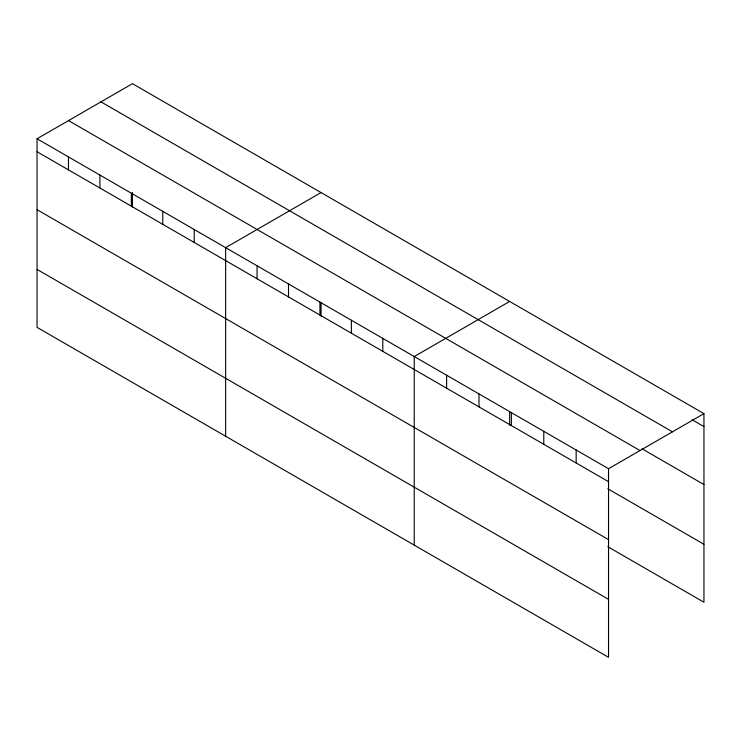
<?xml version="1.0" encoding="UTF-8"?>
<svg xmlns="http://www.w3.org/2000/svg" width="741" height="741" viewBox="0 0 741 741"><rect width="100%" height="100%" fill="white"/><g stroke="black" fill="none" stroke-linecap="round" stroke-linejoin="round"><path stroke-width="1.11" d="M37.05 138.771L608.537 468.72L608.537 657.313L37.05 327.365L37.05 138.771L132.463 83.687L703.95 413.635L703.95 602.229L607.777 546.701M321.057 192.567L225.644 247.661L225.644 436.245M509.641 301.457L414.228 356.541L414.228 545.126M608.537 468.72L703.95 413.635M692.177 419.795L703.95 426.594M100.98 101.869L672.467 431.818M642.123 448.851L703.95 484.549M68.533 120.598L640.02 450.547M37.05 151.729L608.537 481.678M607.777 488.745L703.95 544.264M37.05 209.694L608.537 539.633M37.05 269.409L608.537 599.349M576.155 450.028L576.155 462.977M543.774 431.327L543.774 444.285M511.383 412.626L511.383 425.584M509.641 411.412L509.641 425.195M479.001 393.934L479.001 406.892M446.619 375.233L446.619 388.191M382.801 338.396L382.801 351.345M351.373 320.242L351.373 333.2M321.057 302.532L321.057 316.314M319.936 302.096L319.936 315.055M288.508 283.951L288.508 296.909M257.071 265.806L257.071 278.755M194.207 229.506L194.207 242.464M162.779 211.361L162.779 224.319M132.463 192.503L132.463 207.434M131.342 193.216L131.342 206.174M99.915 175.071L99.915 188.029M68.478 156.925L68.478 169.874"/></g></svg>
